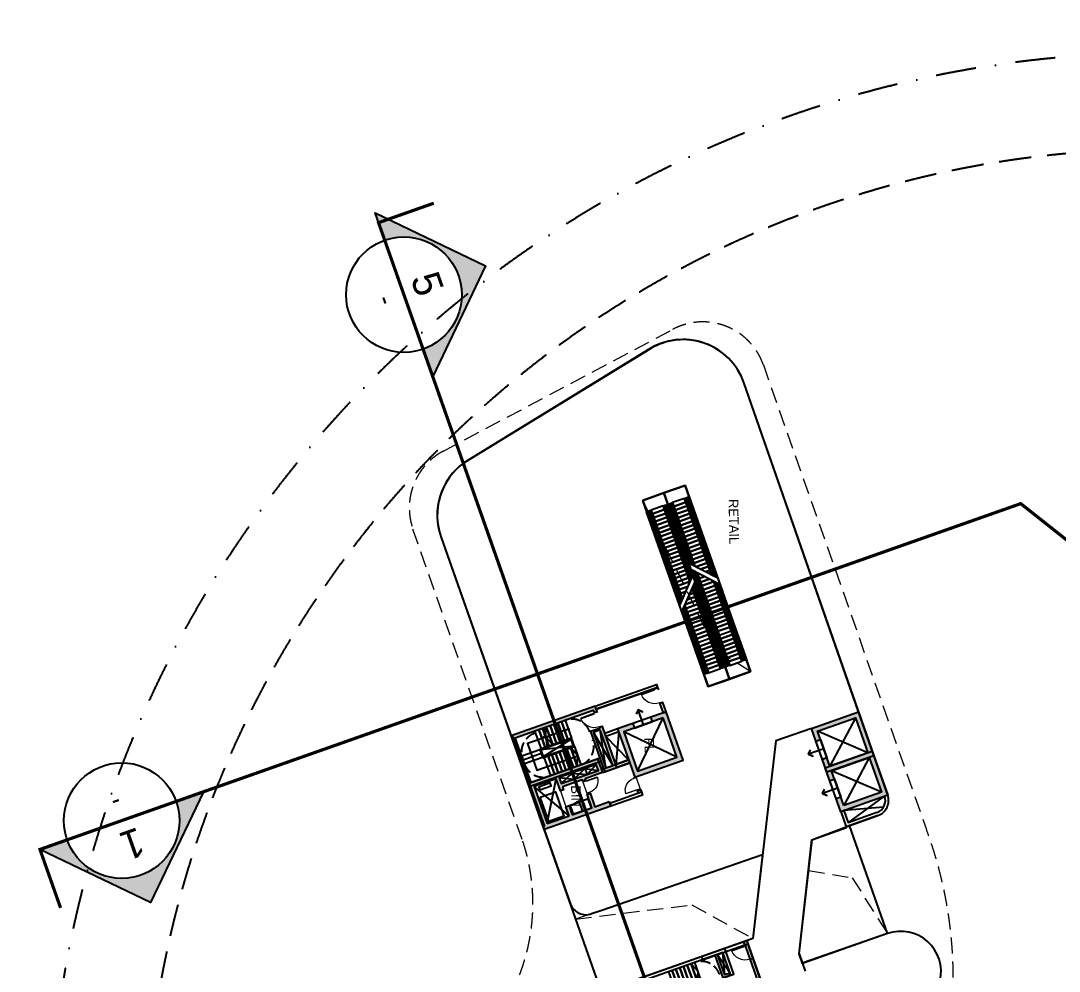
# Model space of a CAD drawing. Header units: millimetres. Extents: x 573003 to 1294762, y -9906 to 413061.
# Drawn here: x 603332 to 668049, y 352216 to 411421 of the extents above; entities that cross this region are included whole.
import ezdxf
from ezdxf.enums import TextEntityAlignment as Align

# ---------------------------------------------------------------- set-up
doc = ezdxf.new("R2010")
doc.units = ezdxf.units.MM
doc.header["$MEASUREMENT"] = 0
for name, pattern in [('CONTINOUS', [0]), ('DASHDOT', [1, 0.5, -0.25, 0, -0.25]), ('DASHED', [4.5, 3, -1.5]), ('DASHED2', [0.375, 0.25, -0.125]), ('PHANTOM', [12.5, 6.25, -1.25, 1.25, -1.25, 1.25, -1.25]), ('PHANTOM2', [31.75, 15.875, -3.175, 3.175, -3.175, 3.175, -3.175])]:
    doc.linetypes.add(name, pattern=pattern)
for name, color, linetype, lineweight in [('00_duong_QH', 7, 'Continuous', 9), ('220403_HDN_Penthouse Plan$0$A-DOOR', 1, 'Continuous', 9), ('A-DOOR', 1, 'Continuous', 9), ('D-building block', 8, 'Continuous', 13)]:
    doc.layers.add(name, color=color, linetype=linetype, lineweight=lineweight)
for name, color, linetype in [('220403_HDN_Penthouse Plan$0$A-_FURN----_E-_N', 251, 'Continuous'), ('220403_HDN_Penthouse Plan$0$A-CORE-OTLN', 160, 'Continuous'), ('220403_HDN_Penthouse Plan$0$A-OPNG-SLAB', 1, 'Continuous'), ('A-_ANOT----_H-_N', 8, 'Continuous'), ('A-ANNO-ROOM', 50, 'Continuous'), ('A-ANNO-SYMB-SECT', 50, 'PHANTOM2'), ('A-AREA-NON-PLOT', 4, 'Continuous'), ('A-CORE-OTLN', 160, 'Continuous'), ('A-FLOR-STRS', 1, 'Continuous'), ('A-FLOR-STRS-ARROW', 8, 'Continuous'), ('A-LANDSCAPE', 8, 'Continuous'), ('A-OPNG-SLAB', 1, 'Continuous'), ('A-ROOF-PARAPET', 135, 'Continuous'), ('A-SITE BDRY', 5, 'PHANTOM'), ('A-STRUCT-OTLN', 3, 'Continuous'), ('A-WALL', 11, 'Continuous'), ('A-WALL-PATT', 251, 'Continuous'), ('Site_plot line', 1, 'DASHDOT')]:
    doc.layers.add(name, color=color, linetype=linetype)
doc.styles.add('220126_HDN_HBA typical plan$0$211210_HDN_HBA_TYPICAL PLAN CORE OPT 1$0$HBA-Text', font='GOTHIC.TTF')
doc.styles.add('HBA-Text', font='GOTHIC.TTF')

# ---------------------------------------------------------------- blocks, each defined once
blk = doc.blocks.new('A-SEC-REF-ARROW')
at = {"layer": 'A-ANNO-SYMB-SECT', "linetype": 'Continuous', "ltscale": 800}
blk.add_hatch(color=256, dxfattribs=at).paths.add_polyline_path([(0, -600, -0.414214), (-600, 0, -0.414214), (0, 600), (0, 900), (-900, 0), (0, -900)])
blk.add_lwpolyline([(0, -600), (0, -900), (-900, 0), (0, 900), (0, 600)], dxfattribs=at)
blk.add_circle((0, 0), 600, dxfattribs=at)
blk = doc.blocks.new('Section Mark 1-150')
at = {"layer": 'A-ANNO-SYMB-SECT', "linetype": 'Continuous'}
blk.add_line((-900, 0), (900, 0), dxfattribs=at)
at = {"layer": 'A-ANNO-SYMB-SECT', "xscale": 1.500000001396984, "yscale": 1.500000001396984, "zscale": 1.500000001396984, "rotation": 270}
blk.add_blockref('A-SEC-REF-ARROW', (0, 0), dxfattribs=at)
at = {"layer": 'A-ANNO-SYMB-SECT', "style": 'HBA-Text'}
for tag, height, p in [('SECTION-NAME', 450, (-38, 400)), ('SECTION-DWG', 300, (-16, -283))]:
    blk.add_attdef(tag, text='', height=height, dxfattribs=at).set_placement(p, align=Align.MIDDLE)
blk = doc.blocks.new('boundary nsetback')
at = {"layer": 'Site_plot line', "ltscale": 5000}
blk.add_arc((2809423, 627182), 69167, 126.14636, 263.7927, dxfattribs=at)
at = {"layer": 'Site_plot line', "linetype": 'DASHED2', "ltscale": 8000}
blk.add_arc((2809423, 627182), 63167, 126.15275, 263.78897, dxfattribs=at)
blk = doc.blocks.new('erwerwerwett')
at = {"layer": 'A-CORE-OTLN'}
for p, q in [((-68149, -57549), (-66846, -55902, 0)), ((-67993, -57673), (-66813, -56183, 0)), ((-66062, -56523), (-66846, -55902)), ((-66186, -56680), (-66813, -56183)), ((-66689, -56027, 0), (-66689, -56027, 0))]:
    blk.add_line(p, q, dxfattribs=at)
for radius in [1000, 800]:
    blk.add_arc((-67365, -58170), radius, 141.6232, 231.62325, dxfattribs=at)
at = {"layer": 'A-OPNG-SLAB'}
for p, q in [((-66813, -56183, 0), (-67862, -58797)), ((-68165, -58170), (-66186, -56680))]:
    blk.add_line(p, q, dxfattribs=at)
blk = doc.blocks.new('srewrwtett')
at = {"layer": 'A-FLOR-STRS', "color": 8}
for p, q in [((-69917, 38205), (-70228, 36180)), ((-70248, 37945), (-70559, 35921)), ((-67876, 36247), (-69917, 36424)), ((-67546, 36507), (-69587, 36684))]:
    blk.add_line(p, q, dxfattribs=at)
for points in [[(-67613, 40014), (-65396, 41755), (-64532, 40654), (-66748, 38913)], [(-66748, 38913), (-64532, 40654), (-65396, 41755), (-67613, 40014)], [(-67613, 40014), (-66025, 41261), (-65964, 41182), (-67551, 39936)], [(-67551, 39936), (-65964, 41182), (-65902, 41104), (-67489, 39857)], [(-67489, 39857), (-65902, 41104), (-65840, 41025), (-67428, 39778)], [(-66688, 40741), (-67205, 40335), (-66340, 39234), (-65922, 39562)], [(-66933, 39149), (-65346, 40396), (-65284, 40317), (-66872, 39071)], [(-66872, 39071), (-65284, 40317), (-65223, 40239), (-66810, 38992)], [(-66810, 38992), (-65223, 40239), (-65161, 40160), (-66748, 38913)], [(-66748, 38913), (-64532, 40654), (-63667, 39553), (-65883, 37812)], [(-65883, 37812), (-63667, 39553), (-64532, 40654), (-66748, 38913)], [(-66748, 38913), (-65161, 40160), (-65099, 40081), (-66686, 38835)], [(-66602, 40427), (-66627, 40407), (-66133, 39778), (-66108, 39798)], [(-65950, 39921), (-65936, 39933), (-66430, 40562), (-66444, 40550)], [(-66748, 38913), (-74205, 33057), (-75070, 34158), (-67613, 40014)], [(-70270, 37801), (-74418, 34543), (-74480, 34622), (-67613, 40014)], [(-67428, 39778), (-69983, 37771)], [(-67489, 39857), (-69961, 37916)], [(-69961, 37916), (-67489, 39857)], [(-69939, 38061), (-67551, 39936)], [(-67551, 39936), (-69939, 38061)], [(-67428, 39778), (-67610, 39635), (-67116, 39006), (-66933, 39149)], [(-66933, 39149), (-66722, 39315), (-67216, 39944), (-67428, 39778)], [(-66686, 38835), (-65099, 40081), (-65037, 40003), (-66625, 38756)], [(-66625, 38756), (-65037, 40003), (-64975, 39924), (-66563, 38677)], [(-65823, 39640), (-66340, 39234), (-65476, 38132), (-65058, 38461)], [(-65883, 37812), (-73341, 31956), (-74205, 33057), (-66748, 38913)], [(-66748, 38913), (-73615, 33520), (-73677, 33599), (-70537, 36065)], [(-69772, 36412), (-73554, 33442), (-73615, 33520), (-66748, 38913)], [(-66810, 38992), (-70206, 36325)], [(-70206, 36325), (-66810, 38992)], [(-70184, 36470), (-66872, 39071)], [(-66872, 39071), (-70184, 36470)], [(-70161, 36614), (-66933, 39149)], [(-69441, 36672), (-66686, 38835)], [(-66686, 38835), (-69441, 36672)], [(-66069, 38048), (-65858, 38214), (-66352, 38843), (-66563, 38677)], [(-66069, 38048), (-64481, 39295), (-64420, 39216), (-66007, 37970)], [(-66007, 37970), (-64420, 39216), (-64358, 39138), (-65945, 37891)], [(-65945, 37891), (-64358, 39138), (-64296, 39059), (-65883, 37812)], [(-65737, 39326), (-65762, 39306), (-65268, 38677), (-65243, 38697)], [(-65086, 38820), (-65071, 38832), (-65565, 39461), (-65580, 39449)], [(-75070, 34158), (-69502, 38531)], [(-66625, 38756), (-69295, 36659)], [(-69295, 36659), (-66625, 38756)], [(-66563, 38677), (-69149, 36646)], [(-66563, 38677), (-66745, 38534), (-66251, 37905), (-66069, 38048)], [(-70292, 37656), (-74356, 34464), (-74418, 34543), (-70270, 37801)], [(-70314, 37511), (-74295, 34386), (-74356, 34464), (-70292, 37656)], [(-65883, 37812), (-72751, 32419), (-72812, 32498), (-68022, 36260)], [(-70032, 37457), (-69672, 36999), (-69475, 37153), (-69969, 37783), (-69983, 37771)], [(-67983, 36545), (-66069, 38048)], [(-67837, 36532), (-66007, 37970)], [(-66007, 37970), (-67837, 36532)], [(-65945, 37891), (-67691, 36520)], [(-67691, 36520), (-65945, 37891)], [(-74205, 33057), (-68637, 37430)], [(-70483, 36413), (-70952, 37010), (-71149, 36856), (-70655, 36227), (-70492, 36354)], [(-70431, 36752), (-70756, 37165), (-70952, 37010), (-70483, 36413)], [(-70379, 37090), (-70559, 37319), (-70756, 37165), (-70431, 36752)], [(-70327, 37429), (-70362, 37474), (-70559, 37319), (-70379, 37090)], [(-70314, 37511), (-70362, 37474), (-70327, 37429)], [(-70136, 36780), (-70065, 36690), (-69868, 36845), (-70084, 37119)], [(-70084, 37119), (-69868, 36845), (-69672, 36999), (-70032, 37457)], [(-68389, 36580), (-68711, 36990), (-68908, 36836), (-68730, 36610)], [(-68048, 36551), (-68515, 37145), (-68711, 36990), (-68389, 36580)], [(-67983, 36545), (-67824, 36670), (-68318, 37299), (-68515, 37145), (-68048, 36551)], [(-70515, 36210), (-73739, 33678), (-73801, 33756), (-70492, 36354)], [(-69626, 36399), (-73492, 33363), (-73554, 33442), (-69772, 36412)], [(-69480, 36386), (-73430, 33285), (-73492, 33363), (-69626, 36399)], [(-68168, 36272), (-72874, 32577), (-72936, 32655), (-68314, 36285)], [(-68022, 36260), (-72812, 32498), (-72874, 32577), (-68168, 36272)], [(-70161, 36614), (-70065, 36690), (-70136, 36780)], [(-69480, 36386), (-69498, 36373), (-69004, 35743), (-68807, 35898), (-69169, 36359)], [(-69169, 36359), (-68807, 35898), (-68610, 36052), (-68828, 36330)], [(-69072, 36640), (-69104, 36681), (-69149, 36646)], [(-68730, 36610), (-68908, 36836), (-69104, 36681), (-69072, 36640)], [(-68828, 36330), (-68610, 36052), (-68414, 36207), (-68487, 36300)], [(-68487, 36300), (-68414, 36207), (-68314, 36285)], [(-70537, 36065), (-73677, 33599), (-73739, 33678), (-70515, 36210)]]:
    blk.add_lwpolyline(points, dxfattribs=at)
for points in [[(-65739, 40087), (-65543, 40241), (-66037, 40871), (-66233, 40716)], [(-65543, 40241), (-65346, 40396), (-65840, 41025), (-66037, 40871)], [(-66526, 39469), (-66329, 39624), (-66823, 40253), (-67020, 40099)], [(-66329, 39624), (-66133, 39778), (-66627, 40407), (-66823, 40253)], [(-65936, 39933), (-65739, 40087), (-66233, 40716), (-66430, 40562)], [(-67509, 38697), (-67312, 38852), (-67806, 39481), (-68003, 39327)], [(-67312, 38852), (-67116, 39006), (-67610, 39635), (-67806, 39481)], [(-67116, 39006), (-66919, 39161), (-67413, 39790), (-67610, 39635)], [(-66722, 39315), (-66526, 39469), (-67020, 40099), (-67216, 39944)], [(-65071, 38832), (-64875, 38986), (-65369, 39615), (-65565, 39461)], [(-64875, 38986), (-64678, 39140), (-65172, 39770), (-65369, 39615)], [(-64678, 39140), (-64481, 39295), (-64975, 39924), (-65172, 39770)], [(-68295, 38080), (-68099, 38234), (-68593, 38863), (-68789, 38709)], [(-68099, 38234), (-67902, 38389), (-68396, 39018), (-68593, 38863)], [(-67902, 38389), (-67705, 38543), (-68200, 39172), (-68396, 39018)], [(-67705, 38543), (-67509, 38697), (-68003, 39327), (-68200, 39172)], [(-65858, 38214), (-65661, 38368), (-66155, 38998), (-66352, 38843)], [(-65661, 38368), (-65464, 38523), (-65959, 39152), (-66155, 38998)], [(-65464, 38523), (-65268, 38677), (-65762, 39306), (-65959, 39152)], [(-69082, 37462), (-68885, 37617), (-69379, 38246), (-69576, 38091)], [(-68885, 37617), (-68689, 37771), (-69183, 38400), (-69379, 38246)], [(-68689, 37771), (-68492, 37925), (-68986, 38555), (-69183, 38400)], [(-68492, 37925), (-68295, 38080), (-68789, 38709), (-68986, 38555)], [(-66841, 37442), (-66644, 37596), (-67138, 38226), (-67335, 38071)], [(-66644, 37596), (-66448, 37751), (-66942, 38380), (-67138, 38226)], [(-66448, 37751), (-66251, 37905), (-66745, 38534), (-66942, 38380)], [(-66251, 37905), (-66054, 38060), (-66548, 38689), (-66745, 38534)], [(-69475, 37153), (-69278, 37308), (-69772, 37937), (-69969, 37783)], [(-69278, 37308), (-69082, 37462), (-69576, 38091), (-69772, 37937)], [(-67627, 36824), (-67431, 36979), (-67925, 37608), (-68121, 37453)], [(-67431, 36979), (-67234, 37133), (-67728, 37762), (-67925, 37608)], [(-67234, 37133), (-67037, 37288), (-67531, 37917), (-67728, 37762)], [(-67037, 37288), (-66841, 37442), (-67335, 38071), (-67531, 37917)], [(-67824, 36670), (-67627, 36824), (-68121, 37453), (-68318, 37299)], [(-71441, 35609), (-71245, 35764), (-71739, 36393), (-71935, 36238)], [(-71245, 35764), (-71048, 35918), (-71542, 36547), (-71739, 36393)], [(-71048, 35918), (-70851, 36073), (-71345, 36702), (-71542, 36547)], [(-70851, 36073), (-70655, 36227), (-71149, 36856), (-71345, 36702)], [(-69200, 35589), (-69004, 35743), (-69498, 36373), (-69694, 36218)], [(-72424, 34837), (-72228, 34992), (-72722, 35621), (-72918, 35466)], [(-72228, 34992), (-72031, 35146), (-72525, 35775), (-72722, 35621)], [(-72031, 35146), (-71834, 35300), (-72329, 35930), (-72525, 35775)], [(-71834, 35300), (-71638, 35455), (-72132, 36084), (-72329, 35930)], [(-71638, 35455), (-71441, 35609), (-71935, 36238), (-72132, 36084)], [(-70183, 34817), (-69987, 34971), (-70481, 35601), (-70677, 35446)], [(-69987, 34971), (-69790, 35126), (-70284, 35755), (-70481, 35601)], [(-69790, 35126), (-69593, 35280), (-70088, 35909), (-70284, 35755)], [(-69593, 35280), (-69397, 35435), (-69891, 36064), (-70088, 35909)], [(-69397, 35435), (-69200, 35589), (-69694, 36218), (-69891, 36064)], [(-74205, 33057), (-72436, 34447), (-73300, 35548), (-75070, 34158)], [(-73211, 34220), (-73014, 34374), (-73508, 35003), (-73705, 34849)], [(-73014, 34374), (-72818, 34528), (-73312, 35158), (-73508, 35003)], [(-72818, 34528), (-72621, 34683), (-73115, 35312), (-73312, 35158)], [(-72621, 34683), (-72424, 34837), (-72918, 35466), (-73115, 35312)], [(-70970, 34199), (-70773, 34354), (-71267, 34983), (-71464, 34829)], [(-70773, 34354), (-70577, 34508), (-71071, 35137), (-71267, 34983)], [(-70577, 34508), (-70380, 34663), (-70874, 35292), (-71071, 35137)], [(-70380, 34663), (-70183, 34817), (-70677, 35446), (-70874, 35292)], [(-73801, 33756), (-73604, 33911), (-74098, 34540), (-74295, 34386)], [(-73341, 31956), (-71571, 33346), (-72436, 34447), (-74205, 33057)], [(-73604, 33911), (-73407, 34065), (-73901, 34694), (-74098, 34540)], [(-73407, 34065), (-73211, 34220), (-73705, 34849), (-73901, 34694)], [(-71756, 33582), (-71560, 33736), (-72054, 34365), (-72250, 34211)], [(-71560, 33736), (-71363, 33891), (-71857, 34520), (-72054, 34365)], [(-71363, 33891), (-71166, 34045), (-71660, 34674), (-71857, 34520)], [(-71166, 34045), (-70970, 34199), (-71464, 34829), (-71660, 34674)], [(-72543, 32964), (-72346, 33119), (-72840, 33748), (-73037, 33593)], [(-72346, 33119), (-72149, 33273), (-72644, 33902), (-72840, 33748)], [(-72149, 33273), (-71953, 33427), (-72447, 34057), (-72644, 33902)], [(-71953, 33427), (-71756, 33582), (-72250, 34211), (-72447, 34057)], [(-72936, 32655), (-72739, 32810), (-73233, 33439), (-73430, 33285)], [(-72739, 32810), (-72543, 32964), (-73037, 33593), (-73233, 33439)]]:
    blk.add_lwpolyline(points, close=True, dxfattribs=at)
at = {"layer": 'D-building block', "linetype": 'CONTINOUS', "ltscale": 10000}
blk.add_line((-74941, 33994), (-73340, 31956), dxfattribs=at)
blk = doc.blocks.new('210204_1m door')
for points in [[(50, 200), (50, 1100), (90, 1100), (90, 200)], [(0, 0), (50, 0), (50, 200), (0, 200)], [(950, 0), (1000, 0), (1000, 200), (950, 200)]]:
    blk.add_lwpolyline(points, close=True)
at = {"color": 8}
blk.add_arc((50, 200), 900, 0, 90, dxfattribs=at)
blk = doc.blocks.new('lift 1')
at = {"layer": 'A-WALL-PATT'}
h = blk.add_hatch(color=256, dxfattribs=at)
h.dxf.hatch_style = 1
h.paths.add_polyline_path([(11772526, 135756), (11772526, 132856), (11775626, 132856), (11775626, 135756)])
h.paths.add_polyline_path([(11772826, 135456), (11772826, 133156), (11775326, 133156), (11775326, 135456)], flags=16)
h.paths.add_polyline_path([(11772526, 134906), (11772526, 133706), (11772826, 133706), (11772826, 134906)], flags=17)
at = {"layer": 'A-_ANOT----_H-_N'}
blk.add_lwpolyline([(11772826, 134306), (11771826, 134306), (11772038, 134518), (11771826, 134306), (11772038, 134094)], dxfattribs=at)
at = {"layer": 'A-CORE-OTLN'}
for points in [[(11772526, 135756), (11772526, 132856), (11775626, 132856), (11775626, 135756)], [(11772826, 135456), (11772826, 133156), (11775326, 133156), (11775326, 135456)], [(11772526, 134906), (11772526, 133706), (11772826, 133706), (11772826, 134906)]]:
    blk.add_lwpolyline(points, close=True, dxfattribs=at)
at = {"layer": 'A-OPNG-SLAB'}
for points in [[(11775326, 135456), (11772826, 133156)], [(11775326, 133156), (11772826, 135456)]]:
    blk.add_lwpolyline(points, dxfattribs=at)
blk = doc.blocks.new('Fire lift')
at = {"layer": 'A-WALL-PATT'}
h = blk.add_hatch(color=256, dxfattribs=at)
h.dxf.hatch_style = 1
h.paths.add_polyline_path([(-3200, 3200), (0, 3200), (0, 0), (-3200, 0)])
h.paths.add_polyline_path([(-2900, 2900), (-300, 2900), (-300, 300), (-2900, 300)], flags=16)
h.paths.add_polyline_path([(-2200, 3200), (-1000, 3200), (-1000, 2900), (-2200, 2900)], flags=17)
at = {"layer": 'A-_ANOT----_H-_N'}
blk.add_lwpolyline([(-1600, 2900), (-1600, 3900), (-1812, 3688), (-1600, 3900), (-1388, 3688)], dxfattribs=at)
at = {"layer": 'A-CORE-OTLN'}
for points in [[(-3200, 3200), (0, 3200), (0, 0), (-3200, 0)], [(-2900, 2900), (-300, 2900), (-300, 300), (-2900, 300)], [(-2200, 3200), (-1000, 3200), (-1000, 2900), (-2200, 2900)]]:
    blk.add_lwpolyline(points, close=True, dxfattribs=at)
at = {"layer": 'A-OPNG-SLAB'}
for points in [[(-2900, 300), (-300, 2900)], [(-300, 300), (-2900, 2900)]]:
    blk.add_lwpolyline(points, dxfattribs=at)
blk = doc.blocks.new('220403_HDN_Penthouse Plan$0$220126_HDN_HBA typical plan$0$211210_HDN_HBA_TYPICAL PLAN CORE OPT 1$0$211207_850 door')
for points in [[(-50, 200), (-50, 950), (-90, 950), (-90, 200)], [(-800, 0), (-850, 0), (-850, 200), (-800, 200)], [(0, 0), (-50, 0), (-50, 200), (0, 200)]]:
    blk.add_lwpolyline(points, close=True)
blk.add_lwpolyline([(0, 0), (-850, 0)])
at = {"color": 8}
blk.add_arc((-50, 200), 750, 90, 180, dxfattribs=at)
blk = doc.blocks.new('eqweqweqw')
at = {"layer": 'A-WALL-PATT'}
h = blk.add_hatch(color=256, dxfattribs=at)
h.dxf.hatch_style = 1
h.paths.add_polyline_path([(-7759, -7001), (-8059, -7001), (-8059, -7951), (-8959, -7951), (-8959, -8151), (-8059, -8151), (-8059, -9451), (-8659, -9451), (-8659, -9651), (-8059, -9651), (-8059, -11101), (-10509, -11101), (-10509, -9651), (-9699, -9651), (-9699, -9451), (-9909, -9451), (-9909, -8151), (-9809, -8151), (-9809, -7951), (-9909, -7951), (-9909, -7001), (-9909, -6802), (-10809, -6801), (-10809, -11401), (-7759, -11401)])
h.paths.add_polyline_path([(-10109, -9451), (-10509, -9451), (-10509, -7001), (-10109, -7001)], flags=16)
at = {"layer": '220403_HDN_Penthouse Plan$0$A-_FURN----_E-_N', "elevation": 0}
for points in [[(-8059, -8775), (-8059, -8175), (-8659, -8175), (-8659, -8775)], [(-8059, -8775), (-8059, -9375), (-8659, -9375), (-8659, -8775)]]:
    blk.add_lwpolyline(points, close=True, dxfattribs=at)
at = {"layer": '220403_HDN_Penthouse Plan$0$A-CORE-OTLN'}
for p, q in [((-10109, -6802, 0), (-10109, -5102, 0)), ((-9909, -6802, 0), (-9909, -5102, 0)), ((-7960, -4910, 0), (-7759, -4910, 0)), ((-8059, -7951, 0), (-8059, -7001, 0)), ((-8059, -7001, 0), (-7759, -7001, 0))]:
    blk.add_line(p, q, dxfattribs=at)
at = {"layer": '220403_HDN_Penthouse Plan$0$A-CORE-OTLN', "elevation": 0}
blk.add_lwpolyline([(-8114, -5110), (-8114, -4910), (-7960, -4910), (-7960, -5110)], close=True, dxfattribs=at)
for points in [[(-7759, -7001), (-7759, -7001), (-7759, -11401), (-10809, -11401), (-10809, -6801), (-9909, -6802), (-9909, -7001), (-9909, -7001), (-9909, -7951), (-9809, -7951), (-9809, -8151), (-9909, -8151), (-9909, -9451)], [(-10509, -7001), (-10509, -9451), (-10109, -9451), (-10109, -7001), (-10509, -7001)], [(-8059, -9451), (-8059, -8151), (-8959, -8151), (-8959, -7951), (-8059, -7951), (-8059, -7951)], [(-9909, -9451), (-9699, -9451), (-9699, -9651), (-10509, -9651), (-10509, -11101), (-8059, -11101)], [(-8059, -9651), (-8659, -9651), (-8659, -9451), (-8059, -9451)], [(-8059, -11101), (-8059, -9651)]]:
    blk.add_lwpolyline(points, dxfattribs=at)
at = {"layer": '220403_HDN_Penthouse Plan$0$A-CORE-OTLN', "color": 8, "elevation": 0}
for points in [[(-10199, -10846), (-10199, -10087), (-10378, -10087), (-10378, -10846)], [(-9746, -10964), (-9746, -9964), (-8146, -9964), (-8146, -10964)]]:
    blk.add_lwpolyline(points, close=True, dxfattribs=at)
at = {"layer": '220403_HDN_Penthouse Plan$0$A-DOOR'}
blk.add_line((-9699, -9651, 0), (-8659, -9651, 0), dxfattribs=at)
at = {"layer": '220403_HDN_Penthouse Plan$0$A-OPNG-SLAB'}
for p, q in [((-10509, -7751, 0), (-10109, -7001, 0)), ((-10509, -7001, 0), (-10109, -7750, 0)), ((-10509, -8601, 0), (-10109, -7750, 0)), ((-10509, -7750, 0), (-10109, -8600, 0)), ((-10509, -9451, 0), (-10109, -8600, 0)), ((-10509, -8600, 0), (-10109, -9450, 0))]:
    blk.add_line(p, q, dxfattribs=at)
at = {"layer": '220403_HDN_Penthouse Plan$0$A-OPNG-SLAB', "elevation": 0}
for points in [[(-10509, -7750), (-10109, -7750)], [(-10509, -8600), (-10109, -8600)], [(-8059, -11101), (-10509, -9651)], [(-8059, -9651), (-10509, -11101)]]:
    blk.add_lwpolyline(points, dxfattribs=at)
at = {"layer": 'A-CORE-OTLN', "elevation": 0}
blk.add_lwpolyline([(-7959, -7001), (-7960, -4910), (-7759, -4910), (-7759, -7001), (-7959, -7001)], dxfattribs=at)
at = {"layer": '220403_HDN_Penthouse Plan$0$A-DOOR'}
for p, xscale, rotation in [((-8114, -4910, 0), -0.9999999999999992, 179.9999958592833), ((-9809, -8151, 0), -1, 359.9999990320248)]:
    blk.add_blockref('220403_HDN_Penthouse Plan$0$220126_HDN_HBA typical plan$0$211210_HDN_HBA_TYPICAL PLAN CORE OPT 1$0$211207_850 door', p, dxfattribs=dict(at, xscale=xscale, rotation=rotation))
at = {"layer": 'A-ANNO-ROOM', "insert": (-8974, -8560, 0), "char_height": 600, "attachment_point": 2, "rotation": 341, "style": '220126_HDN_HBA typical plan$0$211210_HDN_HBA_TYPICAL PLAN CORE OPT 1$0$HBA-Text'}
blk.add_mtext_dynamic_manual_height_columns('BIN', width=1543.66, gutter_width=6.25, heights=[0], dxfattribs=at)
blk = doc.blocks.new('Fire Lift - SC')
at = {"layer": 'A-FLOR-STRS-ARROW'}
h = blk.add_hatch(color=256, dxfattribs=at)
edge = h.paths.add_edge_path(flags=0)
edge.add_arc((-334, 3574), 100, -701.78447, -341.78447, ccw=False)
at = {"layer": 'A-WALL-PATT'}
h = blk.add_hatch(color=256, dxfattribs=at)
h.dxf.hatch_style = 1
h.paths.add_polyline_path([(-247, 5552), (-106, 5123), (2125, 5858), (1984, 6287)], flags=16)
h.paths.add_polyline_path([(2111, 6539), (-454, 5695), (-391, 5503), (-342, 5520), (-154, 4950), (1509, 5498), (2931, 1176), (127, 253), (-1483, 5145), (-1341, 5192), (-1404, 5382), (-1736, 5272), (0, 0), (3184, 1048), (1698, 5560), (2362, 5779)])
at = {"layer": '00_duong_QH', "color": 251, "elevation": 0}
blk.add_lwpolyline([(18, 110), (5669, 1972)], dxfattribs=at)
at = {"layer": '220403_HDN_Penthouse Plan$0$A-CORE-OTLN'}
for p, q in [((-1549, 5334, 0), (-2786, 9084, 0)), ((1655, 7283, 0), (1921, 6477)), ((1845, 7346, 0), (2111, 6539, 0)), ((-295, 6640, 0), (-30, 5834, 0)), ((-105, 6703, 0), (160, 5897, 0)), ((1509, 5498), (2172, 5716, 0))]:
    blk.add_line(p, q, dxfattribs=at)
blk.add_lwpolyline([(-1736, 5272), (-3004, 9117), (-2817, 9178), (-1549, 5334)], close=True, dxfattribs=at)
at = {"layer": '220403_HDN_Penthouse Plan$0$A-CORE-OTLN', "elevation": 0}
blk.add_lwpolyline([(-1297, 9679), (-1867, 9490), (-1804, 9301), (-1234, 9489)], close=True, dxfattribs=at)
at = {"layer": 'A-AREA-NON-PLOT', "elevation": 0}
blk.add_lwpolyline([(50, 15), (5701, 1877)], dxfattribs=at)
at = {"layer": 'A-CORE-OTLN'}
blk.add_line((-2879, 9052, 0), (-2876, 9053, 0), dxfattribs=at)
blk.add_lwpolyline([(2111, 6539), (-454, 5695), (-391, 5503), (-342, 5520), (-154, 4950), (1509, 5498), (2931, 1176), (127, 253), (-1483, 5145), (-1341, 5192), (-1404, 5382), (-1736, 5272), (0, 0), (3184, 1048), (1698, 5560), (2362, 5779)], close=True, dxfattribs=at)
at = {"layer": 'A-CORE-OTLN', "elevation": 0}
blk.add_lwpolyline([(-247, 5552), (-106, 5123), (2125, 5858), (1984, 6287), (-247, 5552)], dxfattribs=at)
at = {"layer": 'A-FLOR-STRS'}
for p, q in [((1655, 7283, 0), (160, 5897, 0)), ((-105, 6703, 0), (1921, 6477, 0)), ((917, 1775, 0), (1292, 635, 0)), ((1154, 1853, 0), (1529, 713, 0)), ((1392, 1931, 0), (1767, 792, 0))]:
    blk.add_line(p, q, dxfattribs=at)
at = {"layer": 'A-FLOR-STRS', "elevation": 0}
for points in [[(2125, 5857), (-247, 5550)], [(-106, 5123), (1984, 6287)]]:
    blk.add_lwpolyline(points, dxfattribs=at)
for points in [[(1978, 4072), (838, 3697), (760, 3934), (1900, 4309)], [(2056, 3834), (916, 3459), (838, 3697), (1978, 4072)], [(314, 3525), (-826, 3149), (-904, 3387), (236, 3762)], [(392, 3287), (-748, 2912), (-826, 3149), (314, 3525)], [(470, 3050), (-670, 2675), (-748, 2912), (392, 3287)], [(2134, 3597), (995, 3222), (916, 3459), (2056, 3834)], [(2213, 3359), (1073, 2984), (995, 3222), (2134, 3597)], [(2291, 3122), (1151, 2747), (1073, 2984), (2213, 3359)], [(548, 2812), (-592, 2437), (-670, 2675), (470, 3050)], [(626, 2575), (-514, 2200), (-592, 2437), (548, 2812)], [(2369, 2884), (1229, 2509), (1151, 2747), (2291, 3122)], [(2447, 2647), (1307, 2272), (1229, 2509), (2369, 2884)], [(2525, 2410), (1385, 2034), (1307, 2272), (2447, 2647)], [(704, 2337), (-435, 1962), (-514, 2200), (626, 2575)], [(783, 2100), (-357, 1725), (-435, 1962), (704, 2337)], [(861, 1862), (-279, 1487), (-357, 1725), (783, 2100)]]:
    blk.add_lwpolyline(points, close=True, dxfattribs=at)
at = {"layer": 'A-FLOR-STRS-ARROW', "elevation": 0}
for points in [[(-334, 3574), (306, 1627), (510, 1010), (2174, 1557), (1330, 4122)], [(1978, 4072), (1330, 4122), (838, 3697)], [(627, 2575), (135, 2150), (-513, 2200)], [(-474, 2079), (62, 2140), (127, 2020), (144, 2279), (206, 2156), (744, 2217)]]:
    blk.add_lwpolyline(points, dxfattribs=at)
at = {"layer": 'A-FLOR-STRS-ARROW', "linetype": 'DASHED', "ltscale": 200}
for centre, radius, start, end in [((237, 3760, 0), 1202, 108.25228, 195.74272), ((760, 3932, 0), 1202, 20.68919, 108.17962), ((1417, 1939, 0), 1200, 288.21553, 18.21553), ((1034, 1814, 0), 1200, 198.21553, 288.21553)]:
    blk.add_arc(centre, radius, start, end, dxfattribs=at)
at = {"layer": 'A-LANDSCAPE'}
for p, q in [((299, 3730, 0), (1353, 1971, 0)), ((728, 3871, 0), (924, 1830, 0))]:
    blk.add_line(p, q, dxfattribs=at)
at = {"layer": 'A-ROOF-PARAPET', "elevation": 0}
for points in [[(760, 3934), (236, 3762), (892, 1767), (1417, 1939)], [(728, 3871), (299, 3730), (924, 1830), (1353, 1971)]]:
    blk.add_lwpolyline(points, close=True, dxfattribs=at)
at = {"layer": 'A-WALL'}
for p, q in [((-2910, 9147, 0), (-2671, 9226, 0)), ((5701, 1877, 0), (5891, 1940, 0))]:
    blk.add_line(p, q, dxfattribs=at)
at = {"layer": 'A-DOOR'}
for p, xscale, rotation in [((-2817, 9178, 0), -0.9999999999999998, 198.2323120252975), ((-1403, 5381, 0), -1, 198.2155293953571)]:
    blk.add_blockref('210204_1m door', p, dxfattribs=dict(at, xscale=xscale, rotation=rotation))
at = {"layer": 'A-LANDSCAPE', "xscale": -1, "rotation": 108.2426667888684}
blk.add_blockref('Fire lift', (2744, 7642, 0), dxfattribs=at)
at = {"layer": 'A-WALL', "rotation": 18.24266906136986}
blk.add_blockref('eqweqweqw', (9691, 15199, 0), dxfattribs=at)
at = {"layer": 'A-ANNO-ROOM', "insert": (764, 8892, 0), "char_height": 600, "attachment_point": 2, "style": '220126_HDN_HBA typical plan$0$211210_HDN_HBA_TYPICAL PLAN CORE OPT 1$0$HBA-Text'}
blk.add_mtext_dynamic_manual_height_columns('{\\C2;FL}', width=2474.58, gutter_width=6.25, heights=[0], dxfattribs=at)
blk = doc.blocks.new('Core south')
at = {"layer": 'A-CORE-OTLN', "elevation": 0}
for points in [[(14176, -7435), (17025, -6496), (16962, -6306), (14113, -7245)], [(15242, -10031), (14366, -7372), (14176, -7435), (15052, -10093)]]:
    blk.add_lwpolyline(points, close=True, dxfattribs=at)
for points in [[(16244, -8279), (14820, -8748), (16745, -14589), (19404, -13713), (17322, -7397)], [(16182, -8089), (14567, -8621), (16617, -14842), (19465, -13903)], [(16401, -8754), (16182, -8089), (14757, -8558)], [(16102, -8326), (16211, -8658), (14929, -9081)], [(16244, -8279), (16401, -8754), (14976, -9223)], [(15992, -8152), (15992, -8152)]]:
    blk.add_lwpolyline(points, dxfattribs=at)
at = {"layer": 'A-FLOR-STRS', "elevation": 0}
for points in [[(14929, -9081), (16102, -8326)], [(16211, -8658), (14820, -8748)]]:
    blk.add_lwpolyline(points, dxfattribs=at)
for points in [[(15477, -10743), (16617, -10367), (16538, -10130), (15399, -10505)], [(15555, -10980), (16695, -10605), (16617, -10367), (15477, -10743)], [(15633, -11218), (16773, -10842), (16695, -10605), (15555, -10980)], [(15712, -11455), (16851, -11080), (16773, -10842), (15633, -11218)], [(15790, -11693), (16930, -11317), (16851, -11080), (15712, -11455)], [(15868, -11930), (17008, -11554), (16930, -11317), (15790, -11693)], [(15946, -12168), (17086, -11792), (17008, -11554), (15868, -11930)]]:
    blk.add_lwpolyline(points, close=True, dxfattribs=at)
at = {"layer": 'A-FLOR-STRS-ARROW', "elevation": 0}
blk.add_lwpolyline([(16617, -10367), (15969, -10318), (15477, -10743)], dxfattribs=at)
at = {"layer": 'A-FLOR-STRS-ARROW', "linetype": 'DASHED', "ltscale": 200}
blk.add_arc((16538, -10130, 0), 1200, 108.24267, 198.24267, dxfattribs=at)
at = {"xscale": -1, "rotation": 288.2426690611877}
for p in [(3562560, -11224549, 0), (3560090, -11225363, 0)]:
    blk.add_blockref('lift 1', p, dxfattribs=at)
at = {"layer": '220403_HDN_Penthouse Plan$0$A-CORE-OTLN'}
blk.add_blockref('Fire Lift - SC', (1045, -21661), dxfattribs=at)
at = {"layer": 'A-DOOR', "xscale": -1, "rotation": 198.2426690614855}
blk.add_blockref('210204_1m door', (14303, -7182, 0), dxfattribs=at)
blk = doc.blocks.new('A$C5ECD7F29')
blk.add_line((55524, 261357, -497), (56454, 258716, -497))
at = {"layer": 'A-AREA-NON-PLOT', "elevation": -497}
blk.add_lwpolyline([(58029, 268070), (58029, 268070), (37514, 260933, 0.477329), (35432, 255072), (42483, 243556, 0.342625), (47163, 242069), (70000, 250135, 0.422968), (70599, 251443), (70401, 252012), (66916, 262106), (72151, 261500), (72287, 261115), (78181, 263192), (80732, 255503), (83939, 256633), (81247, 264272), (84170, 265303), (88458, 253136), (89658, 249730), (91736, 250478), (100427, 253472), (95962, 266143, 0.231009), (92979, 269000), (87429, 270228), (84531, 270910), (74758, 273162, 0.590684), (71844, 269894), (73714, 264586), (73104, 264372), (65991, 265173), (65189, 267307), (64491, 269287, 0.414214), (63216, 269898), (58029, 268070)], format="xyb", dxfattribs=at)
blk.add_lwpolyline([(78040, 263142), (75147, 262123), (72287, 261115), (74979, 253475), (80732, 255503)], close=True, dxfattribs=at)
at = {"layer": 'A-DOOR'}
blk.add_line((66916, 262106, -497), (70942, 250449, -497), dxfattribs=at)
at = {"layer": 'A-FLOR-STRS'}
for p, q in [((71844, 269894, -497), (73680, 264577, -497)), ((65991, 265173, -497), (65234, 267322, -497)), ((73104, 264372, -497), (65983, 265195, -497)), ((72151, 261500, -497), (75482, 252049, -497))]:
    blk.add_line(p, q, dxfattribs=at)
at = {"layer": 'A-FLOR-STRS', "elevation": -497}
blk.add_lwpolyline([(63216, 269898), (63216, 269898), (37514, 260933, 0.480431), (35458, 254997), (42509, 243482, 0.332873), (47163, 242069), (78311, 253046, 0.008745), (82611, 240845), (87470, 227057, 0.318119), (91243, 224387), (137191, 224387, 0.398017), (141249, 230090), (137471, 246385, 0.326667), (134697, 248385), (104937, 248387, -0.309431), (101275, 251066), (95861, 266430, 0.257331), (92979, 269000), (74758, 273162, 0.590684), (71844, 269894), (65114, 267522), (64491, 269287, 0.414214), (63216, 269898)], format="xyb", dxfattribs=at)
for points in [[(59059, 265146), (59842, 262924), (72151, 261500)], [(73104, 264372), (74186, 264753)]]:
    blk.add_lwpolyline(points, dxfattribs=at)
at = {"layer": 'D-building block', "linetype": 'DASHED2', "ltscale": 4000, "elevation": -497}
blk.add_lwpolyline([(65364, 272314, -0.117119), (77576, 273822), (92987, 269479, -0.284012), (95962, 266143), (101279, 251056, 0.318129), (105051, 248385), (134699, 248385, -0.326525), (137471, 246385), (141068, 230895, -0.445761), (137191, 224387), (90979, 224387, -0.330438), (85527, 228059), (80947, 241053, 0.373465), (65983, 247123), (46646, 240309), (46646, 240309, -0.370334), (41783, 242208), (34204, 256501, -0.458476), (36408, 262148), (65364, 272314)], format="xyb", dxfattribs=at)
for points in [[(67912, 264972), (68361, 267677), (71844, 269894)], [(70947, 250451), (70048, 257692), (72151, 261500)], [(55524, 261357), (54135, 259171), (44854, 254628)]]:
    blk.add_lwpolyline(points, dxfattribs=at)
for name, p, rotation in [('erwerwerwett', (76858, 180951, -497), 237.7899962352898), ('srewrwtett', (104049, 200814, -497), 341.2702262826547)]:
    blk.add_blockref(name, p, dxfattribs=dict(rotation=rotation))
at = {"layer": 'A-SITE BDRY', "rotation": 1.170508916669246}
blk.add_blockref('boundary nsetback', (-2709858, -397705, -497), dxfattribs=at)
blk.add_blockref('boundary nsetback', (-2709858, -397705, -497), dxfattribs=at)
blk.add_blockref('boundary nsetback', (-2709858, -397705, -497), dxfattribs=at)
at = {"layer": 'A-WALL', "rotation": 1.170508916669246}
blk.add_blockref('Core south', (58029, 268070, -497), dxfattribs=at)
at = {"layer": 'A-ANNO-ROOM', "insert": (46170, 260608, -497), "char_height": 600, "width": 2474.58, "attachment_point": 2, "rotation": 1.17051, "style": '220126_HDN_HBA typical plan$0$211210_HDN_HBA_TYPICAL PLAN CORE OPT 1$0$HBA-Text'}
blk.add_mtext('RETAIL', dxfattribs=at)

msp = doc.modelspace()

# ---------------------------------------------------------------- linework, layer by layer
at = {"layer": 'A-STRUCT-OTLN', "extrusion": (-6.43804e-08, 1.1258e-05, 1), "const_width": 200, "elevation": 164.2}
for points in [[(723903.2, 410825.9), (687097.6, 364356.5), (665650.3, 381343.5), (604528.7, 359803.3), (605812.5, 356160.2)], [(629071.2, 400057.5), (625628.3, 398844.2), (650608.7, 327961), (653202.7, 328875.2)]]:
    msp.add_lwpolyline(points, dxfattribs=at)

# ---------------------------------------------------------------- block references
at = {"layer": 'A-ANNO-SYMB-SECT', "extrusion": (-1.82855e-05, 6.22902e-05, 1)}
ref = msp.add_blockref('Section Mark 1-150', (627208.9, 394358.3, 172.6), dxfattribs=dict(at, xscale=4.000000370239943, yscale=4.000000370239943, zscale=4.000000370239943, rotation=289.4132903722555))
ref.add_attrib('SECTION-DWG', '-', dxfattribs={"extrusion": (-1.82855e-05, 6.22902e-05, 1), "height": 1200, "rotation": 289.41329, "style": 'HBA-Text'}).set_placement((626120, 394041.9, 172.6), align=Align.MIDDLE)
ref.add_attrib('SECTION-NAME', '5', dxfattribs={"extrusion": (-1.82855e-05, 6.22902e-05, 1), "height": 1800, "rotation": 289.41329, "style": 'HBA-Text'}).set_placement((628667.7, 395033.2, 172.6), align=Align.MIDDLE)
at = {"layer": 'A-ANNO-SYMB-SECT', "extrusion": (5.09678e-05, 2.94792e-05, 1)}
ref = msp.add_blockref('Section Mark 1-150', (609621.4, 361598, 201.1), dxfattribs=dict(at, xscale=4.000000370239939, yscale=4.000000370239939, zscale=4.000000370239939, rotation=199.4132902743072))
ref.add_attrib('SECTION-DWG', '-', dxfattribs={"extrusion": (5.09678e-05, 2.94792e-05, 1), "height": 1200, "rotation": 199.41329, "style": 'HBA-Text'}).set_placement((609305.1, 362687, 201.1), align=Align.MIDDLE)
ref.add_attrib('SECTION-NAME', '1', dxfattribs={"extrusion": (5.09678e-05, 2.94792e-05, 1), "height": 1800, "rotation": 199.41329, "style": 'HBA-Text'}).set_placement((610296.4, 360139.2, 201.1), align=Align.MIDDLE)
at = {"layer": 'A-SITE BDRY', "extrusion": (-2.99858e-06, 1.0814e-14, 1), "rotation": 271.1706226210165}
msp.add_blockref('boundary nsetback', (-10249.2, 3136258.8, 150), dxfattribs=at)
at = {"layer": 'A-WALL-PATT', "extrusion": (0.000121604, -7.882e-05, 1), "rotation": 270.0001156918269}
msp.add_blockref('A$C5ECD7F29', (387460.9, 426401.3, 727.7), dxfattribs=at)

doc.saveas('drawing.dxf')
